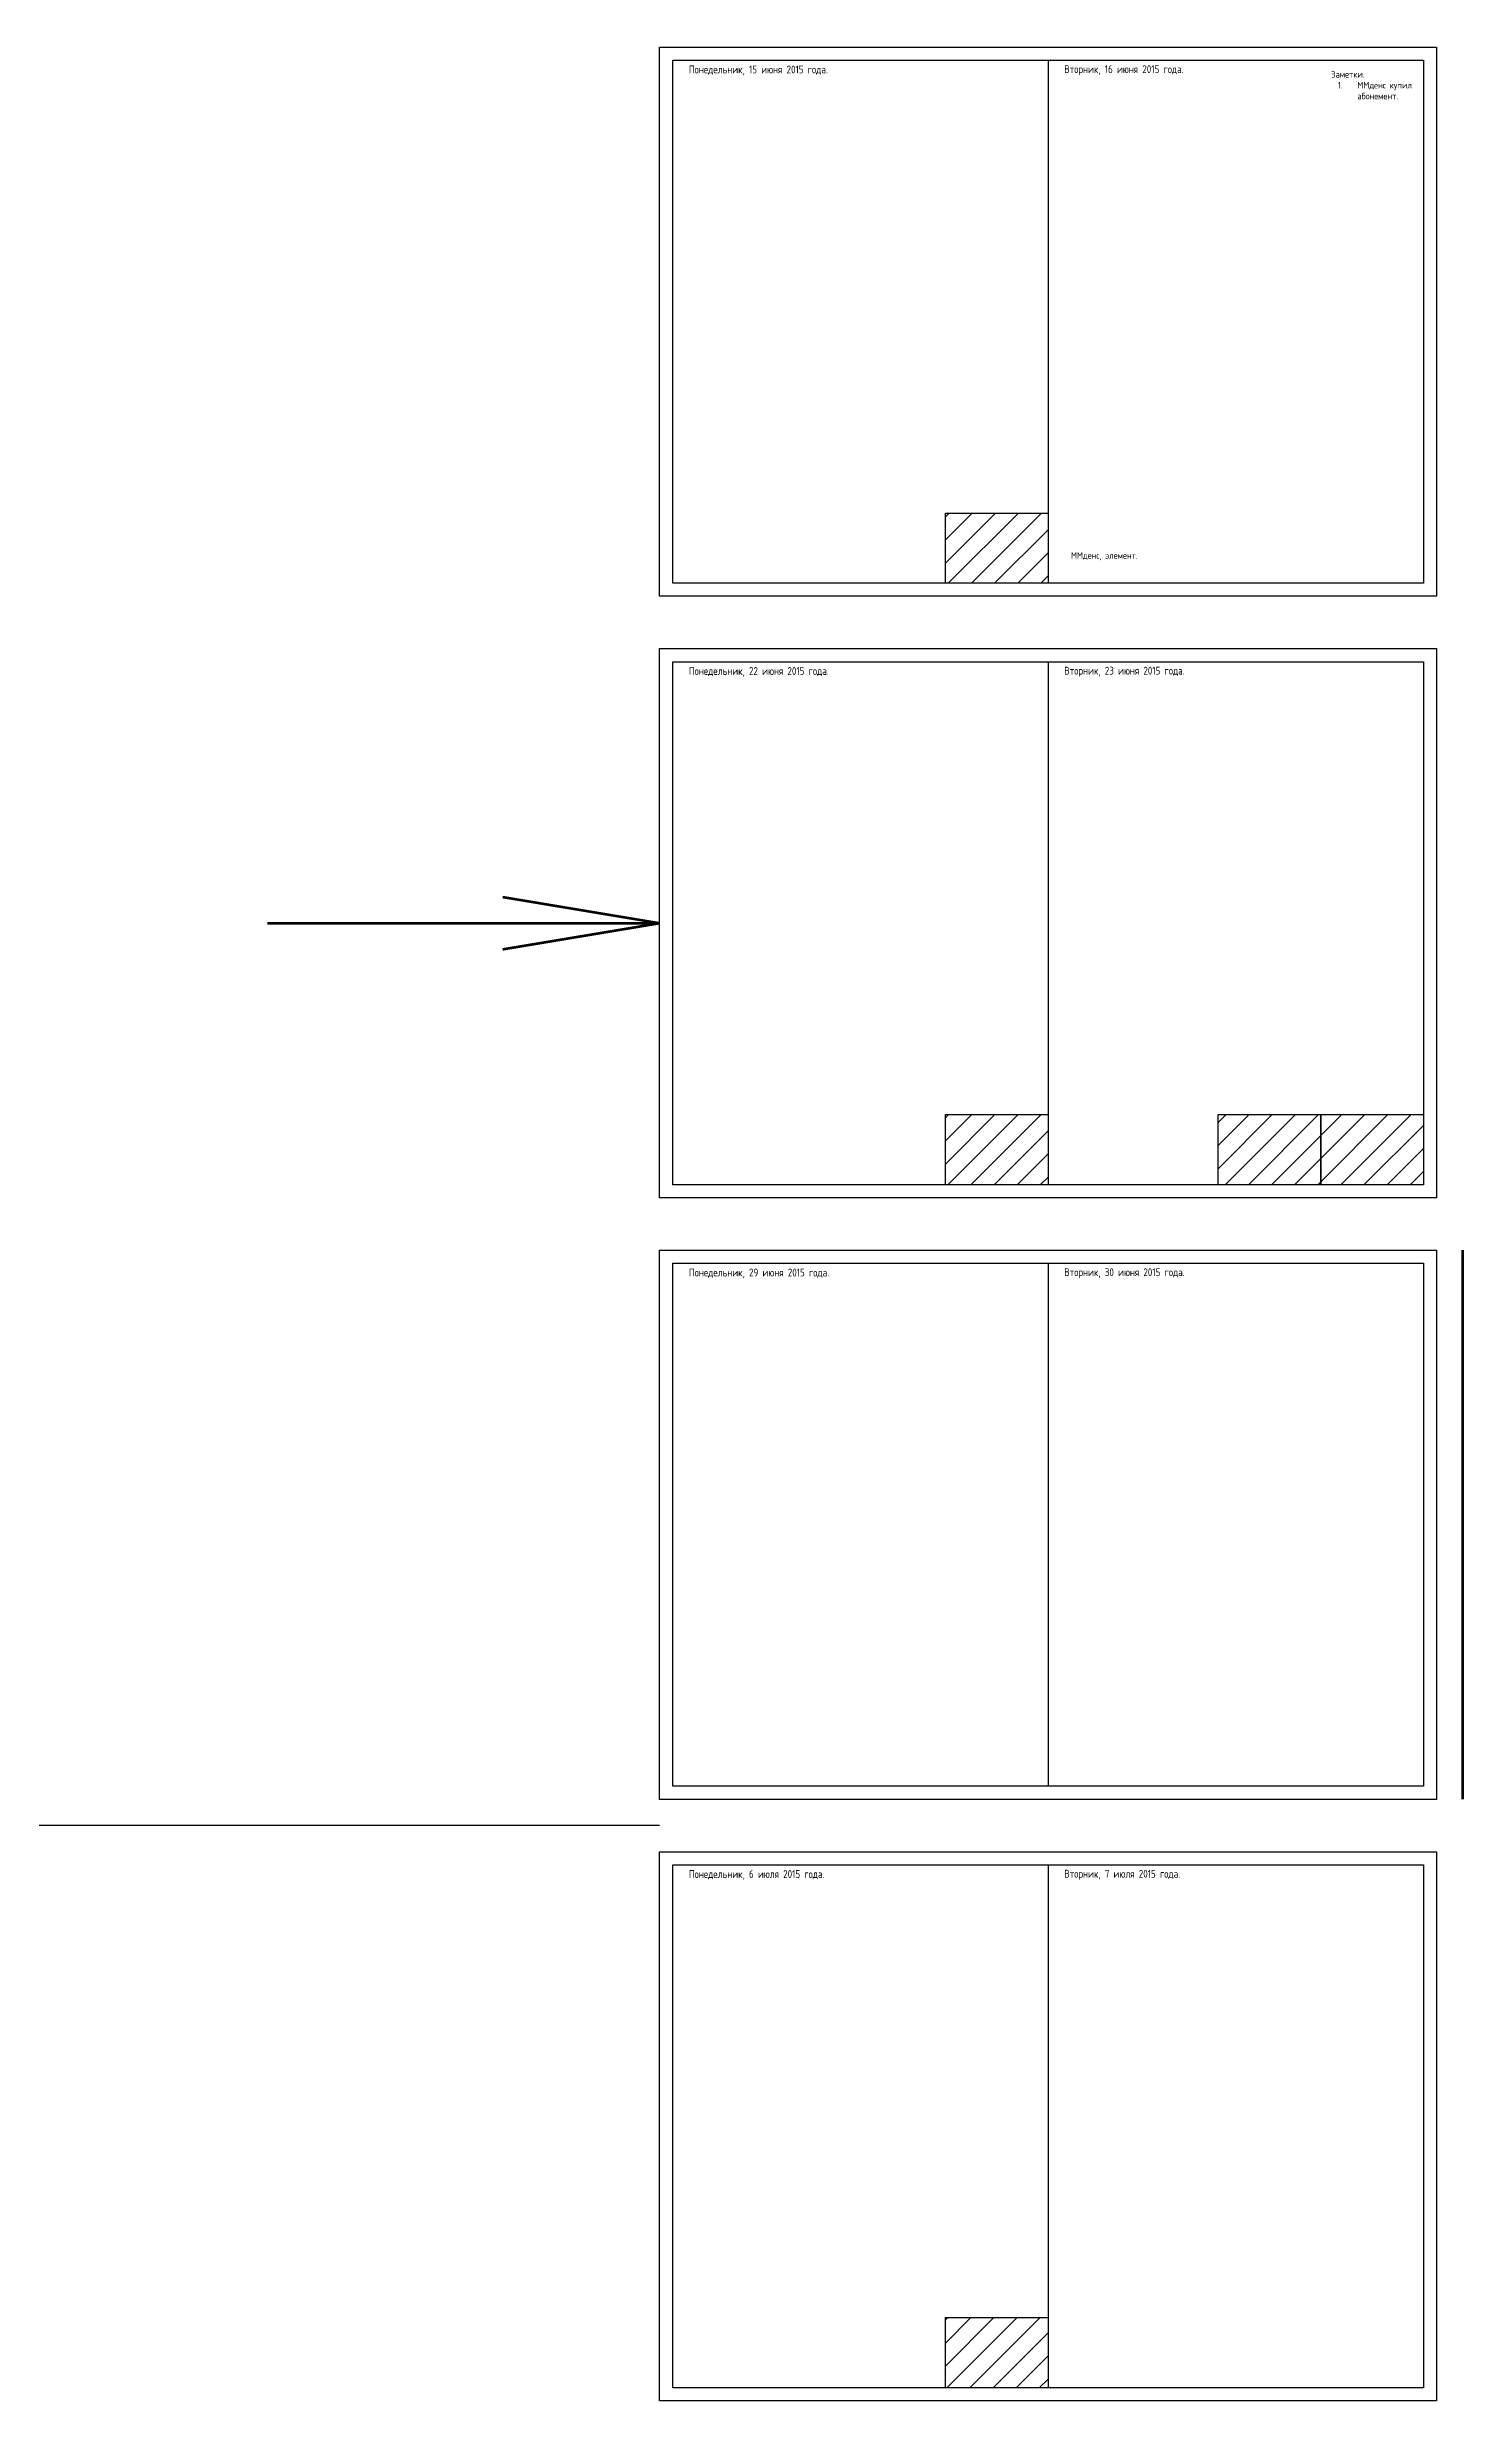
# Model space of a CAD drawing. Header units: millimetres. Extents: x -978 to 2856, y -2564 to 866.
# Drawn here: x 112 to 653, y -724 to 176 of the extents above; entities that cross this region are included whole.
import ezdxf

# ---------------------------------------------------------------- set-up
doc = ezdxf.new("R2010")
doc.units = ezdxf.units.MM
doc.header["$MEASUREMENT"] = 0
for name, color, linetype in [('Current day', 53, 'Continuous'), ('FH day', 2, 'Continuous'), ('S', 240, 'Continuous')]:
    doc.layers.add(name, color=color, linetype=linetype)
doc.styles.add('texxt', font='romans.shx', dxfattribs={"width": 0.8})
pattern_1 = [(45, (-811.23, -200.661), (-4.419417, 4.419417), [])]

# ---------------------------------------------------------------- blocks, each defined once
blk = doc.blocks.new('FH_day')
at = {"layer": 'FH day'}
h = blk.add_hatch(dxfattribs=at)
h.set_pattern_fill('ANSI31', color=256, scale=50)
h.set_pattern_definition(pattern_1)
h.paths.add_polyline_path([(-39.23, 26.84), (-39.23, 0), (0, 0), (0, 26.84)])
blk.add_lwpolyline([(0, 0), (-39.23, 0), (-39.23, 26.84), (0, 26.84)], close=True, dxfattribs=at)
blk = doc.blocks.new('S_day')
at = {"layer": 'S'}
h = blk.add_hatch(dxfattribs=at)
h.set_pattern_fill('ANSI31', color=256, scale=50)
h.set_pattern_definition(pattern_1)
h.paths.add_polyline_path([(-39.23, 26.84), (-39.23, 0), (0, 0), (0, 26.84)])
blk.add_lwpolyline([(0, 0), (-39.23, 0), (-39.23, 26.84), (0, 26.84)], close=True, dxfattribs=at)

msp = doc.modelspace()

# ---------------------------------------------------------------- linework, layer by layer
for p, q in [((494.23, 170.66), (494.23, -29.34)), ((494.23, -59.34), (494.23, -259.34)), ((494.23, -289.34), (494.23, -489.34)), ((345.73, -504.34), (45.73, -504.34)), ((494.23, -519.34), (494.23, -719.34))]:
    msp.add_line(p, q)
for points in [[(345.73, 175.66), (642.73, 175.66), (642.73, -34.34), (345.73, -34.34)], [(350.73, 170.66), (637.73, 170.66), (637.73, -29.34), (350.73, -29.34)], [(345.73, -54.34), (642.73, -54.34), (642.73, -264.34), (345.73, -264.34)], [(350.73, -59.34), (637.73, -59.34), (637.73, -259.34), (350.73, -259.34)], [(345.73, -284.34), (642.73, -284.34), (642.73, -494.34), (345.73, -494.34)], [(350.73, -289.34), (637.73, -289.34), (637.73, -489.34), (350.73, -489.34)], [(345.73, -514.34), (642.73, -514.34), (642.73, -724.34), (345.73, -724.34)], [(350.73, -519.34), (637.73, -519.34), (637.73, -719.34), (350.73, -719.34)]]:
    msp.add_lwpolyline(points, close=True)
at = {"layer": 'Current day', "const_width": 1}
for points in [[(285.73, -149.34), (345.73, -159.34)], [(345.73, -159.34), (195.73, -159.34)], [(285.73, -169.34), (345.73, -159.34)], [(652.73, -494.34), (652.73, -284.34)]]:
    msp.add_lwpolyline(points, dxfattribs=at)

# ---------------------------------------------------------------- block references
for name, p in [('FH_day', (494.23, -29.34)), ('FH_day', (494.23, -259.34)), ('S_day', (598.5, -259.34)), ('FH_day', (637.73, -259.34)), ('FH_day', (494.23, -719.34))]:
    msp.add_blockref(name, p)

# ---------------------------------------------------------------- texts
at = {"style": 'texxt'}
for s, width, heights, insert, char_height, attachment_point in [('Понедельник, 15 июня 2015 года.', 137.3157, [3.51], (356.91, 164.91), 3, 7), ('Вторник, 16 июня 2015 года.', 137.3157, [0], (500.41, 164.91), 3, 7), ('Заметки.\\P\\pi-7.5,l10,t10;1.^IММденс купил абонемент.', 35.2299, [0], (602.5, 166.5), 2.5, 1), ('ММденс, элемент.', 134.7299, [0], (503, -20.57), 2.5, 7), ('Понедельник, 22 июня 2015 года.', 137.3157, [3.79], (356.91, -65.09), 3, 7), ('Вторник, 23 июня 2015 года.', 137.3157, [2.86], (500.41, -65.09), 3, 7), ('Понедельник, 29 июня 2015 года.', 137.3157, [3.79], (356.91, -295.09), 3, 7), ('Вторник, 30 июня 2015 года.', 137.3157, [0], (500.41, -295.09), 3, 7), ('Понедельник, 6 июля 2015 года.', 137.3157, [3.79], (356.91, -525.09), 3, 7), ('Вторник, 7 июля 2015 года.', 137.3157, [0], (500.41, -525.09), 3, 7)]:
    msp.add_mtext_dynamic_manual_height_columns(s, width=width, gutter_width=20, heights=heights, dxfattribs=dict(at, insert=insert, char_height=char_height, attachment_point=attachment_point))

doc.saveas('drawing.dxf')
